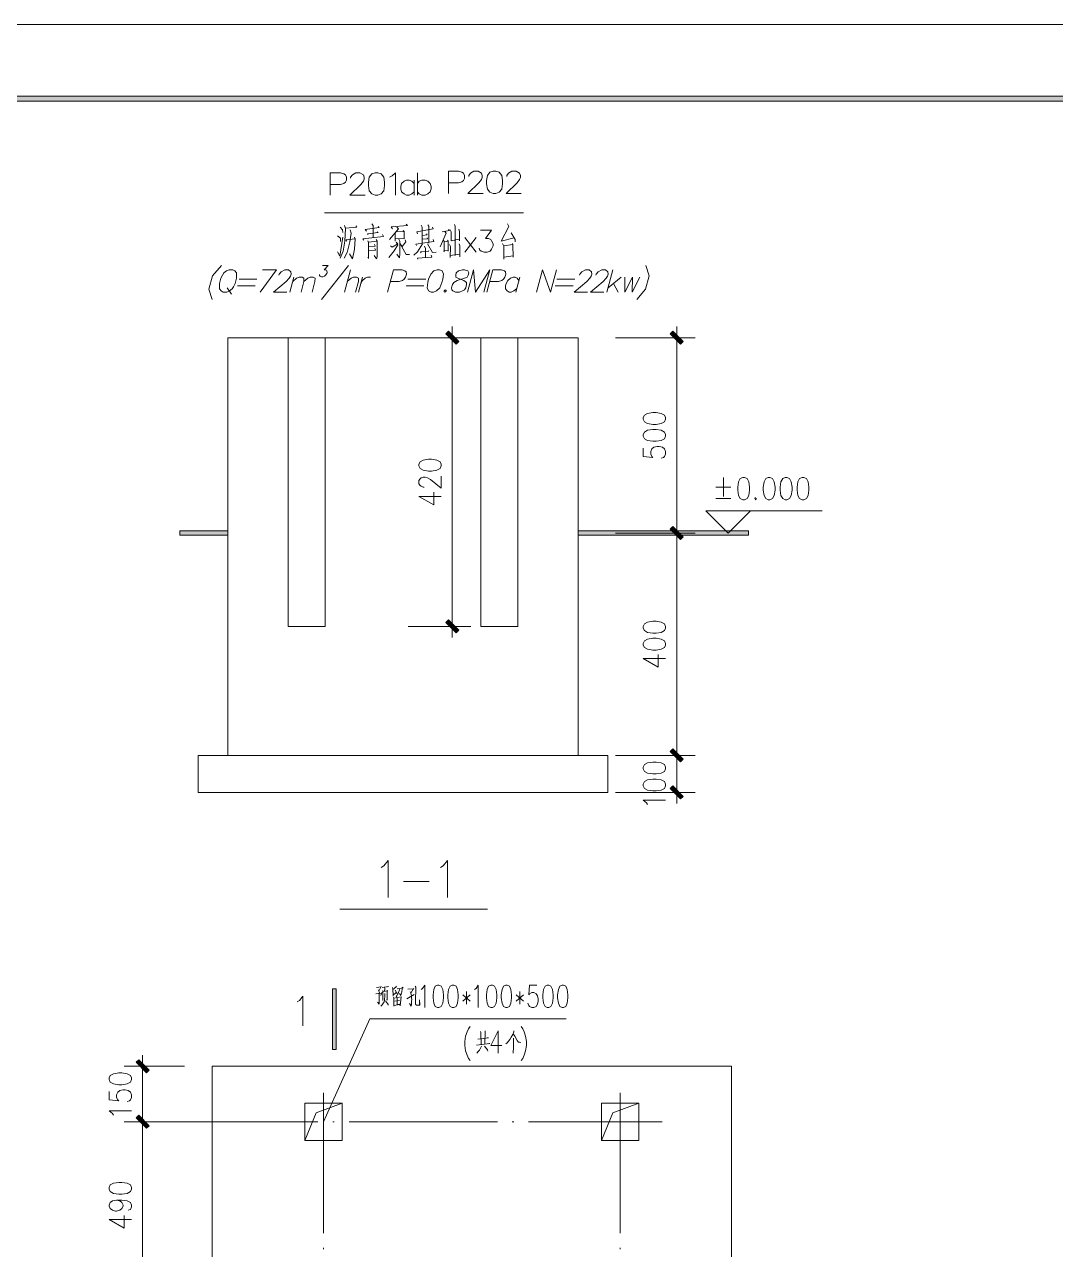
# Model space of a CAD drawing. Header units: millimetres. Extents: x 0 to 586, y 0 to 414.
# Drawn here: x 279 to 416, y 251.2 to 414.1 of the extents above; entities that cross this region are included whole.
import ezdxf

# ---------------------------------------------------------------- set-up
doc = ezdxf.new("R2010")
doc.units = ezdxf.units.MM

msp = doc.modelspace()

# ---------------------------------------------------------------- hatches: boundary and pattern name
h = msp.add_hatch(color=0)
h.dxf.hatch_style = 2
h.paths.add_polyline_path([(576.117861, 404.569083), (575.429944, 403.877639), (24.994306, 403.877639), (24.302861, 404.569083)])
h = msp.add_hatch(color=0)
h.dxf.hatch_style = 2
h.paths.add_polyline_path([(336.70875, 371.915972), (336.3595, 371.566722), (334.980139, 372.946083), (335.329389, 373.295333)])
h = msp.add_hatch(color=0)
h.dxf.hatch_style = 2
h.paths.add_polyline_path([(366.536111, 371.915972), (366.186861, 371.566722), (364.8075, 372.946083), (365.153222, 373.295333)])
h = msp.add_hatch(color=0)
h.dxf.hatch_style = 2
h.paths.add_polyline_path([(364.8075, 346.981639), (365.153222, 347.327361), (366.536111, 345.948), (366.186861, 345.59875)])
h = msp.add_hatch(color=0)
h.dxf.hatch_style = 2
h.paths.add_polyline_path([(366.536111, 345.948), (366.186861, 345.59875), (364.8075, 346.981639), (365.153222, 347.327361)])
h = msp.add_hatch(color=0)
h.dxf.hatch_style = 2
h.paths.add_polyline_path([(305.988861, 346.759389), (305.988861, 346.17025), (299.621222, 346.17025), (299.621222, 346.759389)])
h = msp.add_hatch(color=0)
h.dxf.hatch_style = 2
h.paths.add_polyline_path([(352.590806, 346.163194), (352.590806, 346.755861), (375.232083, 346.755861), (375.232083, 346.163194)])
h = msp.add_hatch(color=0)
h.dxf.hatch_style = 2
h.paths.add_polyline_path([(334.980139, 334.560333), (335.329389, 334.909583), (336.70875, 333.530222), (336.3595, 333.180972)])
h = msp.add_hatch(color=0)
h.dxf.hatch_style = 2
h.paths.add_polyline_path([(366.536111, 316.378167), (366.186861, 316.032444), (364.8075, 317.411806), (365.153222, 317.761056)])
h = msp.add_hatch(color=0)
h.dxf.hatch_style = 2
h.paths.add_polyline_path([(364.8075, 317.411806), (365.153222, 317.761056), (366.536111, 316.378167), (366.186861, 316.032444)])
h = msp.add_hatch(color=0)
h.dxf.hatch_style = 2
h.paths.add_polyline_path([(364.8075, 312.479972), (365.153222, 312.829222), (366.536111, 311.449861), (366.186861, 311.100611)])
h = msp.add_hatch(color=0)
h.dxf.hatch_style = 2
h.paths.add_polyline_path([(319.898889, 285.866417), (320.392778, 285.866417), (320.392778, 277.777222), (319.898889, 277.777222)])
h = msp.add_hatch(color=0)
h.dxf.hatch_style = 2
h.paths.add_polyline_path([(293.803917, 276.083889), (294.153167, 276.433139), (295.532528, 275.053778), (295.183278, 274.704528)])
h = msp.add_hatch(color=0)
h.dxf.hatch_style = 2
h.paths.add_polyline_path([(295.532528, 267.659556), (295.183278, 267.310306), (293.803917, 268.689667), (294.153167, 269.038917)])
h = msp.add_hatch(color=0)
h.dxf.hatch_style = 2
h.paths.add_polyline_path([(295.532528, 267.659556), (295.183278, 267.310306), (293.803917, 268.689667), (294.153167, 269.038917)])

# ---------------------------------------------------------------- linework, layer by layer
at = {"color": 0, "lineweight": 0}
for points in [[(0, 0), (585.632278, 0), (585.632278, 414.0835), (0, 414.0835)], [(576.117861, 404.569083), (575.429944, 403.877639), (24.994306, 403.877639), (24.302861, 404.569083)], [(324.693139, 392.676944), (324.693139, 393.100278), (324.806028, 393.802306), (325.144694, 394.225639), (325.592722, 394.36675), (325.931389, 394.36675), (326.382944, 394.225639), (326.721611, 393.802306), (326.8345, 393.100278), (326.8345, 392.676944), (326.721611, 391.971389), (326.382944, 391.548056), (325.931389, 391.406944), (325.592722, 391.406944), (325.144694, 391.548056), (324.806028, 391.971389)], [(340.39175, 392.899194), (340.39175, 393.322528), (340.504639, 394.024556), (340.843306, 394.447889), (341.294861, 394.589), (341.633528, 394.589), (342.081556, 394.447889), (342.420222, 394.024556), (342.533111, 393.322528), (342.533111, 392.899194), (342.420222, 392.193639), (342.081556, 391.773833), (341.633528, 391.632722), (341.294861, 391.632722), (340.843306, 391.773833), (340.504639, 392.193639)], [(304.888194, 379.63475), (305.078694, 380.340306), (305.290361, 380.760111), (305.463222, 381.042333), (305.837167, 381.324556), (306.168778, 381.465667), (306.662667, 381.465667), (306.920194, 381.324556), (307.138917, 381.042333), (307.163611, 380.760111), (307.1495, 380.340306), (306.959, 379.63475), (306.747333, 379.211417), (306.574472, 378.929194), (306.204056, 378.6505), (305.868917, 378.509389), (305.375028, 378.509389), (305.1175, 378.6505), (304.898778, 378.929194), (304.874083, 379.211417)], [(332.58125, 379.775861), (332.694139, 380.199194), (332.983417, 380.901222), (333.392639, 381.324556), (333.823028, 381.465667), (334.119361, 381.465667), (334.475667, 381.324556), (334.659111, 380.901222), (334.567389, 380.199194), (334.4545, 379.775861), (334.16875, 379.070306), (333.759528, 378.6505), (333.325611, 378.509389), (333.032806, 378.509389), (332.6765, 378.6505), (332.493056, 379.070306)], [(335.745667, 379.070306), (335.770361, 378.791611), (335.929111, 378.6505), (336.285417, 378.509389), (336.779306, 378.509389), (337.209694, 378.6505), (337.446056, 378.791611), (337.618917, 379.070306), (337.731806, 379.493639), (337.710639, 379.775861), (337.389611, 380.058083), (336.578222, 380.340306), (336.320694, 380.481417), (336.296, 380.760111), (336.373611, 381.042333), (336.64525, 381.324556), (337.174417, 381.465667), (337.47075, 381.465667), (337.925833, 381.324556), (338.049306, 381.042333), (337.971694, 380.760111), (337.798833, 380.481417), (337.467222, 380.340306), (336.504139, 380.058083), (336.031417, 379.775861), (335.858556, 379.493639)], [(334.743778, 378.6505), (334.775528, 378.544667), (334.853139, 378.505861), (334.955444, 378.544667), (335.040111, 378.6505), (335.011889, 378.752806), (334.93075, 378.791611), (334.831972, 378.752806)], [(336.70875, 371.915972), (336.3595, 371.566722), (334.980139, 372.946083), (335.329389, 373.295333)], [(366.536111, 371.915972), (366.186861, 371.566722), (364.8075, 372.946083), (365.153222, 373.295333)], [(361.233861, 361.586639), (361.374972, 361.2515), (361.798306, 361.025722), (362.500333, 360.912833), (362.923667, 360.912833), (363.629222, 361.025722), (364.052556, 361.2515), (364.190139, 361.586639), (364.190139, 361.812417), (364.052556, 362.151083), (363.629222, 362.376861), (362.923667, 362.48975), (362.500333, 362.48975), (361.798306, 362.376861), (361.374972, 362.151083), (361.233861, 361.812417)], [(361.233861, 359.335917), (361.374972, 358.99725), (361.798306, 358.771472), (362.500333, 358.658583), (362.923667, 358.658583), (363.629222, 358.771472), (364.052556, 358.99725), (364.190139, 359.335917), (364.190139, 359.561694), (364.052556, 359.896833), (363.629222, 360.122611), (362.923667, 360.2355), (362.500333, 360.2355), (361.798306, 360.122611), (361.374972, 359.896833), (361.233861, 359.561694)], [(331.4065, 355.37775), (331.547611, 355.042611), (331.970944, 354.816833), (332.6765, 354.703944), (333.096306, 354.703944), (333.801861, 354.816833), (334.225194, 355.042611), (334.366306, 355.37775), (334.366306, 355.603528), (334.225194, 355.942194), (333.801861, 356.167972), (333.096306, 356.280861), (332.6765, 356.280861), (331.970944, 356.167972), (331.547611, 355.942194), (331.4065, 355.603528)], [(374.466556, 353.85375), (374.131417, 353.712639), (373.905639, 353.289306), (373.79275, 352.58375), (373.79275, 352.163944), (373.905639, 351.458389), (374.131417, 351.035056), (374.466556, 350.893944), (374.692333, 350.893944), (375.031, 351.035056), (375.256778, 351.458389), (375.369667, 352.163944), (375.369667, 352.58375), (375.256778, 353.289306), (375.031, 353.712639), (374.692333, 353.85375)], [(377.849694, 353.85375), (377.511028, 353.712639), (377.28525, 353.289306), (377.172361, 352.58375), (377.172361, 352.163944), (377.28525, 351.458389), (377.511028, 351.035056), (377.849694, 350.893944), (378.075472, 350.893944), (378.410611, 351.035056), (378.636389, 351.458389), (378.749278, 352.163944), (378.749278, 352.58375), (378.636389, 353.289306), (378.410611, 353.712639), (378.075472, 353.85375)], [(380.100417, 353.85375), (379.765278, 353.712639), (379.5395, 353.289306), (379.426611, 352.58375), (379.426611, 352.163944), (379.5395, 351.458389), (379.765278, 351.035056), (380.100417, 350.893944), (380.326194, 350.893944), (380.664861, 351.035056), (380.890639, 351.458389), (381.003528, 352.163944), (381.003528, 352.58375), (380.890639, 353.289306), (380.664861, 353.712639), (380.326194, 353.85375)], [(382.354667, 353.85375), (382.016, 353.712639), (381.79375, 353.289306), (381.680861, 352.58375), (381.680861, 352.163944), (381.79375, 351.458389), (382.016, 351.035056), (382.354667, 350.893944), (382.580444, 350.893944), (382.919111, 351.035056), (383.144889, 351.458389), (383.257778, 352.163944), (383.257778, 352.58375), (383.144889, 353.289306), (382.919111, 353.712639), (382.580444, 353.85375)], [(364.8075, 346.981639), (365.153222, 347.327361), (366.536111, 345.948), (366.186861, 345.59875)], [(366.536111, 345.948), (366.186861, 345.59875), (364.8075, 346.981639), (365.153222, 347.327361)], [(305.988861, 346.759389), (305.988861, 346.17025), (299.621222, 346.17025), (299.621222, 346.759389)], [(352.590806, 346.163194), (352.590806, 346.755861), (375.232083, 346.755861), (375.232083, 346.163194)], [(334.980139, 334.560333), (335.329389, 334.909583), (336.70875, 333.530222), (336.3595, 333.180972)], [(361.233861, 333.8195), (361.374972, 333.484361), (361.798306, 333.258583), (362.500333, 333.145694), (362.923667, 333.145694), (363.629222, 333.258583), (364.052556, 333.484361), (364.190139, 333.8195), (364.190139, 334.045278), (364.052556, 334.383944), (363.629222, 334.609722), (362.923667, 334.722611), (362.500333, 334.722611), (361.798306, 334.609722), (361.374972, 334.383944), (361.233861, 334.045278)], [(361.233861, 331.568778), (361.374972, 331.230111), (361.798306, 331.004333), (362.500333, 330.891444), (362.923667, 330.891444), (363.629222, 331.004333), (364.052556, 331.230111), (364.190139, 331.568778), (364.190139, 331.791028), (364.052556, 332.129694), (363.629222, 332.355472), (362.923667, 332.468361), (362.500333, 332.468361), (361.798306, 332.355472), (361.374972, 332.129694), (361.233861, 331.791028)], [(366.536111, 316.378167), (366.186861, 316.032444), (364.8075, 317.411806), (365.153222, 317.761056)], [(364.8075, 317.411806), (365.153222, 317.761056), (366.536111, 316.378167), (366.186861, 316.032444)], [(361.233861, 315.101111), (361.374972, 314.762444), (361.798306, 314.540194), (362.500333, 314.427306), (362.923667, 314.427306), (363.629222, 314.540194), (364.052556, 314.762444), (364.190139, 315.101111), (364.190139, 315.326889), (364.052556, 315.665556), (363.629222, 315.891333), (362.923667, 316.004222), (362.500333, 316.004222), (361.798306, 315.891333), (361.374972, 315.665556), (361.233861, 315.326889)], [(361.233861, 312.846861), (361.374972, 312.511722), (361.798306, 312.285944), (362.500333, 312.173056), (362.923667, 312.173056), (363.629222, 312.285944), (364.052556, 312.511722), (364.190139, 312.846861), (364.190139, 313.072639), (364.052556, 313.411306), (363.629222, 313.637083), (362.923667, 313.749972), (362.500333, 313.749972), (361.798306, 313.637083), (361.374972, 313.411306), (361.233861, 313.072639)], [(364.8075, 312.479972), (365.153222, 312.829222), (366.536111, 311.449861), (366.186861, 311.100611)], [(319.898889, 285.866417), (320.392778, 285.866417), (320.392778, 277.777222), (319.898889, 277.777222)], [(333.868889, 286.335611), (333.572556, 286.1945), (333.378528, 285.771167), (333.27975, 285.069139), (333.27975, 284.645806), (333.378528, 283.94025), (333.572556, 283.516917), (333.868889, 283.379333), (334.066444, 283.379333), (334.362778, 283.516917), (334.560333, 283.94025), (334.659111, 284.645806), (334.659111, 285.069139), (334.560333, 285.771167), (334.362778, 286.1945), (334.066444, 286.335611)], [(335.840917, 286.335611), (335.544583, 286.1945), (335.347028, 285.771167), (335.251778, 285.069139), (335.251778, 284.645806), (335.347028, 283.94025), (335.544583, 283.516917), (335.840917, 283.379333), (336.038472, 283.379333), (336.334806, 283.516917), (336.532361, 283.94025), (336.631139, 284.645806), (336.631139, 285.069139), (336.532361, 285.771167), (336.334806, 286.1945), (336.038472, 286.335611)], [(340.966778, 286.335611), (340.673972, 286.1945), (340.476417, 285.771167), (340.377639, 285.069139), (340.377639, 284.645806), (340.476417, 283.94025), (340.673972, 283.516917), (340.966778, 283.379333), (341.164333, 283.379333), (341.460667, 283.516917), (341.658222, 283.94025), (341.757, 284.645806), (341.757, 285.069139), (341.658222, 285.771167), (341.460667, 286.1945), (341.164333, 286.335611)], [(342.938806, 286.335611), (342.646, 286.1945), (342.448444, 285.771167), (342.349667, 285.069139), (342.349667, 284.645806), (342.448444, 283.94025), (342.646, 283.516917), (342.938806, 283.379333), (343.136361, 283.379333), (343.432694, 283.516917), (343.63025, 283.94025), (343.729028, 284.645806), (343.729028, 285.069139), (343.63025, 285.771167), (343.432694, 286.1945), (343.136361, 286.335611)], [(348.459778, 286.335611), (348.166972, 286.1945), (347.969417, 285.771167), (347.870639, 285.069139), (347.870639, 284.645806), (347.969417, 283.94025), (348.166972, 283.516917), (348.459778, 283.379333), (348.657333, 283.379333), (348.953667, 283.516917), (349.151222, 283.94025), (349.25, 284.645806), (349.25, 285.069139), (349.151222, 285.771167), (348.953667, 286.1945), (348.657333, 286.335611)], [(350.431806, 286.335611), (350.139, 286.1945), (349.941444, 285.771167), (349.842667, 285.069139), (349.842667, 284.645806), (349.941444, 283.94025), (350.139, 283.516917), (350.431806, 283.379333), (350.629361, 283.379333), (350.925694, 283.516917), (351.12325, 283.94025), (351.222028, 284.645806), (351.222028, 285.069139), (351.12325, 285.771167), (350.925694, 286.1945), (350.629361, 286.335611)], [(293.803917, 276.083889), (294.153167, 276.433139), (295.532528, 275.053778), (295.183278, 274.704528)], [(290.233806, 273.787306), (290.374917, 273.448639), (290.794722, 273.222861), (291.500278, 273.109972), (291.923611, 273.109972), (292.625639, 273.222861), (293.048972, 273.448639), (293.190083, 273.787306), (293.190083, 274.013083), (293.048972, 274.35175), (292.625639, 274.574), (291.923611, 274.686889), (291.500278, 274.686889), (290.794722, 274.574), (290.374917, 274.35175), (290.233806, 274.013083)], [(295.532528, 267.659556), (295.183278, 267.310306), (293.803917, 268.689667), (294.153167, 269.038917)], [(295.532528, 267.659556), (295.183278, 267.310306), (293.803917, 268.689667), (294.153167, 269.038917)], [(290.233806, 259.224639), (290.374917, 258.885972), (290.794722, 258.660194), (291.500278, 258.547306), (291.923611, 258.547306), (292.625639, 258.660194), (293.048972, 258.885972), (293.190083, 259.224639), (293.190083, 259.450417), (293.048972, 259.785556), (292.625639, 260.011333), (291.923611, 260.124222), (291.500278, 260.124222), (290.794722, 260.011333), (290.374917, 259.785556), (290.233806, 259.450417)]]:
    msp.add_lwpolyline(points, close=True, dxfattribs=at)
for points in [[(319.623722, 391.406944), (319.623722, 394.36675), (320.974861, 394.36675), (321.426417, 394.225639), (321.648667, 394.084528), (321.761556, 393.802306), (321.761556, 393.378972), (321.648667, 393.100278), (321.426417, 392.959167), (320.974861, 392.818056), (319.623722, 392.818056)], [(322.326, 393.661194), (322.326, 393.802306), (322.551778, 394.084528), (323.003333, 394.36675), (323.56425, 394.36675), (324.015806, 394.084528), (324.128694, 393.802306), (324.128694, 393.520083), (324.015806, 393.237861), (323.677139, 392.818056), (322.213111, 391.406944), (324.241583, 391.406944)], [(327.508306, 393.802306), (327.846972, 393.943417), (328.298528, 394.36675), (328.298528, 391.406944)], [(331.226583, 391.406944), (331.226583, 394.36675)], [(335.322333, 391.632722), (335.322333, 394.589), (336.673472, 394.589), (337.125028, 394.447889), (337.350806, 394.306778), (337.463694, 394.024556), (337.463694, 393.60475), (337.350806, 393.322528), (337.125028, 393.181417), (336.673472, 393.040306), (335.322333, 393.040306)], [(338.028139, 393.883444), (338.028139, 394.024556), (338.253917, 394.306778), (338.701944, 394.589), (339.266389, 394.589), (339.717944, 394.306778), (339.830833, 394.024556), (339.830833, 393.742333), (339.717944, 393.463639), (339.379278, 393.040306), (337.91525, 391.632722), (339.943722, 391.632722)], [(343.097556, 393.883444), (343.097556, 394.024556), (343.323333, 394.306778), (343.774889, 394.589), (344.335806, 394.589), (344.787361, 394.306778), (344.90025, 394.024556), (344.90025, 393.742333), (344.787361, 393.463639), (344.448694, 393.040306), (342.984667, 391.632722), (345.013139, 391.632722)], [(330.778556, 392.959167), (330.439889, 393.237861), (330.101222, 393.378972), (329.762556, 393.378972), (329.423889, 393.237861), (329.085222, 392.959167), (328.975861, 392.535833), (328.975861, 392.253611), (329.085222, 391.830278), (329.423889, 391.548056), (329.762556, 391.406944), (330.101222, 391.406944), (330.439889, 391.548056), (330.778556, 391.830278)], [(330.778556, 393.378972), (330.778556, 391.406944)], [(331.226583, 392.959167), (331.452361, 393.237861), (331.791028, 393.378972), (332.242583, 393.378972), (332.58125, 393.237861), (332.916389, 392.959167), (333.029278, 392.535833), (333.029278, 392.253611), (332.916389, 391.830278), (332.58125, 391.548056), (332.242583, 391.406944), (331.791028, 391.406944), (331.452361, 391.548056), (331.226583, 391.830278)], [(318.829972, 389.060972), (345.295361, 389.060972)], [(321.496972, 387.346472), (321.631028, 386.958417), (321.549889, 385.289778), (321.331167, 383.928056), (320.925472, 382.996722)], [(321.250028, 386.764389), (320.950167, 387.113639)], [(321.250028, 386.764389), (321.27825, 386.415139)], [(322.393028, 386.337528), (322.227222, 385.173361), (321.874444, 383.772833), (321.46875, 382.996722)], [(321.65925, 386.997222), (323.126806, 387.152444), (323.017444, 387.307667)], [(322.393028, 386.337528), (322.255444, 386.764389)], [(324.075778, 385.406194), (323.941722, 385.561417), (326.686333, 385.910667), (326.54875, 386.1435)], [(324.428556, 386.609167), (324.266278, 386.842), (326.114833, 387.074833), (326.005472, 387.230056)], [(324.6755, 386.1435), (324.566139, 386.259917), (325.97725, 386.415139), (325.871417, 386.49275)], [(325.324611, 387.346472), (325.162333, 387.579306)], [(325.324611, 387.346472), (325.324611, 385.755444)], [(328.450222, 387.152444), (328.668944, 386.919611), (327.50125, 385.483806)], [(327.69175, 387.19125), (329.889556, 387.346472), (329.727278, 387.5405)], [(327.69175, 387.19125), (327.906944, 386.919611)], [(328.259722, 385.250972), (328.235028, 386.298722)], [(329.427417, 386.570361), (328.316167, 386.49275)], [(329.321583, 386.686778), (329.427417, 386.570361)], [(329.455639, 386.570361), (329.321583, 386.686778)], [(329.455639, 386.570361), (329.427417, 385.600222)], [(331.223056, 386.259917), (331.141917, 386.49275), (333.315028, 386.919611), (333.205667, 387.152444)], [(331.81925, 387.152444), (331.685194, 387.385278)], [(331.81925, 387.152444), (331.81925, 384.940528)], [(332.500111, 386.104694), (331.847472, 386.027083)], [(332.500111, 386.104694), (332.418972, 386.259917)], [(332.58125, 387.462889), (332.715306, 387.268861), (332.715306, 385.018139)], [(334.863722, 386.570361), (335.026, 386.337528), (334.239306, 384.510139)], [(334.510944, 386.531556), (335.459917, 386.686778), (335.354083, 386.803194)], [(335.678639, 386.531556), (335.569278, 386.764389)], [(335.678639, 386.531556), (335.678639, 385.328583), (336.736972, 385.522611)], [(336.221917, 387.268861), (336.112556, 387.501694)], [(336.221917, 387.268861), (336.221917, 383.384778)], [(336.818111, 386.570361), (336.712278, 386.880806)], [(336.818111, 386.570361), (336.818111, 385.328583)], [(339.587417, 386.74675), (341.065556, 386.74675), (340.275333, 385.621389), (340.670444, 385.621389), (340.966778, 385.480278), (341.065556, 385.339167), (341.263111, 384.915833), (341.263111, 384.633611), (341.065556, 384.213806), (340.868, 383.931583), (340.472889, 383.790472), (340.077778, 383.790472), (339.686194, 383.931583), (339.488639, 384.072694), (339.389861, 384.354917)], [(343.351556, 387.230056), (342.317917, 385.250972), (344.085333, 385.716639)], [(343.351556, 387.230056), (343.161056, 387.579306)], [(344.219389, 385.483806), (343.651417, 386.376333)], [(320.978389, 385.677833), (320.572694, 385.988278)], [(320.89725, 383.268361), (321.306472, 385.79425)], [(320.978389, 385.677833), (320.978389, 385.212167)], [(321.683944, 385.445), (322.936306, 385.600222), (322.826944, 385.79425), (322.936306, 385.522611), (322.855167, 384.199694), (322.555306, 382.919111), (322.174306, 383.578806)], [(321.683944, 385.445), (321.821528, 385.289778)], [(324.700194, 385.09575), (324.700194, 382.957917), (324.594361, 383.151944)], [(324.700194, 385.09575), (324.619056, 385.328583)], [(325.843194, 385.289778), (324.700194, 385.134556)], [(325.599778, 384.626556), (324.756639, 384.510139)], [(325.843194, 385.289778), (325.733833, 385.483806), (325.843194, 385.250972), (325.843194, 383.19075), (325.762056, 382.919111), (325.433972, 383.345972)], [(325.599778, 384.626556), (325.515111, 384.824111)], [(327.825806, 384.471333), (328.587806, 384.901722), (328.397306, 385.134556), (328.6125, 384.781778), (328.097444, 383.966861), (327.420111, 383.113139)], [(327.825806, 384.471333), (327.635306, 384.665361)], [(328.287944, 385.561417), (329.455639, 385.639028)], [(328.884139, 385.289778), (328.859444, 383.578806), (328.803, 383.035528), (328.450222, 383.54)], [(328.884139, 385.289778), (328.750083, 385.522611)], [(329.565, 385.445), (329.646139, 385.173361), (329.184, 384.548944), (328.912361, 384.901722), (329.699056, 383.501194), (330.161194, 383.501194)], [(331.900389, 384.901722), (331.194833, 383.850444), (330.732694, 383.423583)], [(331.085472, 384.704167), (330.976111, 384.862917), (333.396167, 385.212167), (333.315028, 385.483806)], [(332.528333, 385.600222), (331.847472, 385.522611)], [(332.281389, 384.316111), (332.147333, 384.58775)], [(332.528333, 385.600222), (332.500111, 385.716639)], [(333.205667, 383.772833), (332.528333, 384.940528)], [(334.754361, 385.212167), (334.673222, 385.367389)], [(334.754361, 385.212167), (334.754361, 383.850444), (334.701444, 383.966861)], [(335.269417, 385.289778), (335.188278, 385.406194), (335.269417, 385.289778), (335.269417, 383.928056), (335.244722, 384.083278), (334.754361, 384.005667)], [(335.269417, 385.289778), (334.754361, 385.173361)], [(335.5975, 384.548944), (335.459917, 384.824111)], [(335.5975, 384.548944), (335.569278, 383.113139)], [(336.846333, 384.665361), (336.736972, 384.940528)], [(336.846333, 384.665361), (336.846333, 383.19075)], [(337.516611, 383.790472), (338.99475, 385.7625)], [(337.516611, 385.7625), (338.99475, 383.790472)], [(342.670694, 384.626556), (342.508417, 384.979333)], [(342.698917, 384.665361), (343.894833, 384.824111), (343.841917, 384.979333), (343.894833, 384.781778), (343.923056, 383.151944), (343.923056, 383.307167), (342.670694, 383.151944)], [(342.670694, 384.626556), (342.670694, 382.880306)], [(344.219389, 385.483806), (344.219389, 385.173361)], [(320.89725, 383.268361), (320.597389, 383.850444)], [(324.700194, 384.005667), (325.624472, 384.083278), (325.543333, 384.277306)], [(331.194833, 382.996722), (333.124528, 383.151944), (333.015167, 383.423583)], [(331.194833, 382.996722), (331.275972, 382.880306)], [(331.709889, 383.734028), (331.604056, 383.850444), (332.715306, 383.928056), (332.662389, 384.005667)], [(332.281389, 384.316111), (332.281389, 383.151944)], [(333.205667, 383.772833), (333.696028, 383.811639)], [(336.818111, 383.54), (335.569278, 383.345972)], [(305.138667, 382.030111), (303.963917, 380.668389), (303.484139, 378.883333), (303.928639, 377.521611)], [(310.606722, 381.465667), (312.479972, 381.465667), (310.306861, 378.509389)], [(312.783361, 380.760111), (312.822167, 380.901222), (313.093806, 381.183444), (313.563, 381.465667), (314.056889, 381.465667), (314.374389, 381.183444), (314.399083, 380.901222), (314.321472, 380.622528), (314.148611, 380.340306), (313.739389, 379.916972), (312.081333, 378.509389), (313.855806, 378.509389)], [(318.593611, 382.030111), (319.334444, 382.030111), (318.787639, 381.465667), (318.985194, 381.465667), (319.115722, 381.395111), (319.143944, 381.324556), (319.186278, 381.112889), (319.151, 380.971778), (318.995778, 380.760111), (318.858194, 380.622528), (318.643, 380.551972), (318.445444, 380.551972), (318.265528, 380.622528), (318.187917, 380.693083), (318.173806, 380.830667)], [(318.470139, 377.521611), (322.043778, 382.030111)], [(321.496972, 378.509389), (322.287194, 381.465667)], [(327.2155, 378.509389), (328.005722, 381.465667), (329.191056, 381.465667), (329.547361, 381.324556), (329.706111, 381.183444), (329.730806, 380.901222), (329.614389, 380.481417), (329.441528, 380.199194), (329.208694, 380.058083), (328.774778, 379.916972), (327.592972, 379.916972)], [(337.862333, 378.509389), (338.656083, 381.465667), (338.945361, 378.509389), (340.825667, 381.465667), (340.031917, 378.509389)], [(340.427028, 378.509389), (341.21725, 381.465667), (342.402583, 381.465667), (342.758889, 381.324556), (342.917639, 381.183444), (342.942333, 380.901222), (342.825917, 380.481417), (342.653056, 380.199194), (342.416694, 380.058083), (341.986306, 379.916972), (340.8045, 379.916972)], [(347.031028, 378.509389), (347.824778, 381.465667), (348.904278, 378.509389), (349.698028, 381.465667)], [(352.763667, 380.760111), (352.798944, 380.901222), (353.074111, 381.183444), (353.543306, 381.465667), (354.033667, 381.465667), (354.354694, 381.183444), (354.375861, 380.901222), (354.301778, 380.622528), (354.128917, 380.340306), (353.719694, 379.916972), (352.058111, 378.509389), (353.832583, 378.509389)], [(354.929722, 380.760111), (354.968528, 380.901222), (355.240167, 381.183444), (355.712889, 381.465667), (356.20325, 381.465667), (356.524278, 381.183444), (356.545444, 380.901222), (356.471361, 380.622528), (356.294972, 380.340306), (355.889278, 379.916972), (354.227694, 378.509389), (356.002167, 378.509389)], [(356.397278, 378.509389), (357.191028, 381.465667)], [(360.373083, 377.521611), (361.544306, 378.883333), (362.024083, 380.668389), (361.579583, 382.030111)], [(309.872944, 380.199194), (307.505806, 380.199194)], [(314.250917, 378.509389), (314.776556, 380.481417)], [(314.628389, 379.916972), (315.136389, 380.340306), (315.468, 380.481417), (315.863111, 380.481417), (316.120639, 380.340306), (316.106528, 379.916972), (315.729056, 378.509389)], [(316.106528, 379.916972), (316.614528, 380.340306), (316.946139, 380.481417), (317.34125, 380.481417), (317.598778, 380.340306), (317.584667, 379.916972), (317.207194, 378.509389)], [(321.874444, 379.916972), (322.382444, 380.340306), (322.714056, 380.481417), (323.109167, 380.481417), (323.366694, 380.340306), (323.352583, 379.916972), (322.975111, 378.509389)], [(323.370222, 378.509389), (323.899389, 380.481417)], [(323.670083, 379.63475), (323.88175, 380.058083), (324.255694, 380.340306), (324.587306, 380.481417), (324.982417, 380.481417)], [(332.302556, 380.199194), (329.935417, 380.199194)], [(344.685056, 380.058083), (344.466333, 380.340306), (344.208806, 380.481417), (343.912472, 380.481417), (343.577333, 380.340306), (343.206917, 380.058083), (342.99525, 379.63475), (342.921167, 379.352528), (342.903528, 378.929194), (343.125778, 378.6505), (343.383306, 378.509389), (343.679639, 378.509389), (344.01125, 378.6505), (344.385194, 378.929194)], [(344.797944, 380.481417), (344.272306, 378.509389)], [(352.118083, 380.199194), (349.750944, 380.199194)], [(356.548972, 379.070306), (358.305806, 380.481417)], [(357.289806, 379.63475), (357.875417, 378.509389)], [(358.799694, 380.481417), (358.764417, 378.509389), (359.783944, 380.481417), (359.748667, 378.509389), (360.771722, 380.481417)], [(305.921833, 379.070306), (306.48275, 378.227167)], [(307.280028, 379.352528), (309.643639, 379.352528)], [(329.709639, 379.352528), (332.07325, 379.352528)], [(349.525167, 379.352528), (351.892306, 379.352528)], [(335.844444, 370.952889), (335.844444, 373.909167)], [(365.671806, 370.952889), (365.671806, 373.909167)], [(305.988861, 372.431028), (352.590806, 372.431028)], [(305.988861, 372.431028), (305.988861, 316.89675)], [(314.003972, 372.431028), (314.003972, 334.045278)], [(318.935806, 334.045278), (318.935806, 372.431028)], [(329.970694, 372.431028), (338.310361, 372.431028)], [(335.844444, 372.420444), (335.844444, 334.055861)], [(339.643861, 334.045278), (339.643861, 372.431028)], [(344.572167, 372.431028), (344.572167, 334.045278)], [(352.590806, 372.431028), (352.590806, 316.89675)], [(357.550861, 372.431028), (368.134194, 372.431028)], [(365.671806, 372.420444), (365.671806, 346.473639)], [(361.233861, 357.759), (361.233861, 356.630111), (362.500333, 356.517222), (362.359222, 356.630111), (362.221639, 356.968778), (362.221639, 357.307444), (362.359222, 357.646111), (362.641444, 357.868361), (363.064778, 357.98125), (363.347, 357.98125), (363.770333, 357.868361), (364.052556, 357.646111), (364.190139, 357.307444), (364.190139, 356.968778), (364.052556, 356.630111), (363.911444, 356.517222), (363.629222, 356.404333)], [(332.112056, 352.562583), (331.970944, 352.562583), (331.688722, 352.675472), (331.547611, 352.788361), (331.4065, 353.014139), (331.4065, 353.462167), (331.547611, 353.687944), (331.688722, 353.800833), (331.970944, 353.913722), (332.253167, 353.913722), (332.535389, 353.800833), (332.958722, 353.575056), (334.366306, 352.449694), (334.366306, 354.026611)], [(371.877167, 353.85375), (371.877167, 351.317278)], [(331.4065, 351.324333), (333.378528, 350.195444), (333.378528, 351.88525)], [(370.861167, 352.58375), (372.889639, 352.58375)], [(331.4065, 351.324333), (334.366306, 351.324333)], [(370.861167, 351.035056), (372.889639, 351.035056)], [(376.159889, 351.176167), (376.047, 351.035056), (376.159889, 350.893944), (376.272778, 351.035056)], [(372.526278, 346.459528), (369.566472, 349.415806)], [(369.566472, 349.415806), (375.482556, 349.415806)], [(372.526278, 349.415806), (385.0005, 349.415806)], [(375.482556, 349.415806), (372.526278, 346.459528)], [(365.671806, 347.944722), (365.671806, 344.984917)], [(365.671806, 344.984917), (365.671806, 347.944722)], [(357.550861, 346.463056), (368.134194, 346.463056)], [(357.550861, 346.463056), (368.134194, 346.463056)], [(365.671806, 346.456), (365.671806, 316.903806)], [(314.003972, 334.045278), (318.935806, 334.045278)], [(329.970694, 334.045278), (338.310361, 334.045278)], [(335.844444, 335.523417), (335.844444, 332.567139)], [(344.572167, 334.045278), (339.643861, 334.045278)], [(361.233861, 329.766083), (363.205889, 328.637194), (363.205889, 330.327)], [(361.233861, 329.766083), (364.190139, 329.766083)], [(365.671806, 315.415083), (365.671806, 318.374889)], [(365.671806, 318.374889), (365.671806, 315.415083)], [(302.044806, 316.89675), (356.534861, 316.89675)], [(302.044806, 316.89675), (302.044806, 311.964917)], [(356.534861, 316.89675), (356.534861, 311.964917)], [(357.550861, 316.89675), (368.134194, 316.89675)], [(357.550861, 316.89675), (368.134194, 316.89675)], [(365.671806, 316.886167), (365.671806, 311.9755)], [(365.671806, 313.443056), (365.671806, 310.486778)], [(302.044806, 311.964917), (356.534861, 311.964917)], [(357.550861, 311.964917), (368.134194, 311.964917)], [(361.798306, 310.370361), (361.657194, 310.596139), (361.233861, 310.931278), (364.190139, 310.931278)], [(326.361778, 301.988361), (326.73925, 302.224722), (327.300167, 302.930278), (327.300167, 297.998444)], [(334.249889, 301.988361), (334.623833, 302.224722), (335.188278, 302.930278), (335.188278, 297.998444)], [(329.367444, 300.111583), (332.747056, 300.111583)], [(320.886667, 296.453278), (340.508167, 296.453278)], [(325.670333, 285.171444), (326.404111, 285.263167)], [(325.765583, 286.032222), (326.404111, 286.127472), (326.368833, 286.173333), (326.093667, 285.541861)], [(326.125417, 285.242), (326.107778, 283.820306), (325.882, 284.099), (326.107778, 283.890861)], [(325.97725, 285.707667), (326.125417, 285.450139), (326.143056, 285.333722)], [(326.467611, 285.358417), (326.337083, 284.984472)], [(326.876833, 285.242), (326.859194, 284.7975), (326.841556, 284.518806), (326.809806, 284.310667), (326.760417, 284.123694), (326.696917, 283.982583), (326.598139, 283.845), (326.499361, 283.728583), (326.404111, 283.612167), (326.337083, 283.562778)], [(326.531111, 286.011056), (327.363667, 286.148639), (327.314278, 286.173333), (327.233139, 286.127472)], [(326.598139, 285.612417), (326.615778, 285.450139), (326.615778, 284.285972), (326.598139, 284.402389), (326.615778, 284.472944)], [(326.615778, 285.496), (326.647528, 285.496), (327.250778, 285.59125), (327.201389, 285.637111), (327.18375, 284.331833), (327.152, 284.427083), (327.18375, 284.564667)], [(326.841556, 286.056917), (326.876833, 285.915806), (326.809806, 285.520694)], [(328.407889, 286.1945), (328.340861, 286.078083), (327.935167, 285.753528), (327.885778, 286.011056), (327.935167, 285.774694), (327.966917, 285.030333), (327.917528, 284.984472), (328.39025, 285.379583)], [(328.245611, 285.658278), (328.407889, 285.379583), (328.425528, 285.309028), (328.439639, 285.217306)], [(328.781833, 285.824083), (328.799472, 285.728833), (328.668944, 285.379583), (328.570167, 285.14675), (328.471389, 284.938611), (328.39025, 284.7975)], [(328.506667, 285.84525), (329.286306, 285.986361), (329.240444, 286.056917), (329.191056, 285.799389), (329.124028, 285.450139), (329.092278, 285.263167), (329.042889, 285.100889), (329.011139, 285.009167), (328.9935, 284.984472), (328.813583, 285.217306), (328.9935, 285.009167)], [(329.794306, 284.5435), (330.7715, 285.100889)], [(329.924833, 285.799389), (330.722111, 285.869944), (330.672722, 285.915806), (330.348167, 285.263167), (330.298778, 285.358417), (330.249389, 285.450139)], [(330.348167, 285.263167), (330.379917, 285.100889), (330.429306, 284.868056), (330.429306, 284.659917), (330.446944, 284.44825), (330.429306, 284.215417), (330.429306, 284.028444), (330.411667, 283.866167), (330.397556, 283.703889), (330.379917, 283.587472), (330.362278, 283.541611), (330.1365, 283.890861), (330.362278, 283.587472)], [(330.919667, 286.1945), (331.000806, 286.078083), (330.983167, 286.102778), (330.933778, 284.077833), (330.933778, 283.912028), (330.951417, 283.795611), (330.983167, 283.74975), (331.032556, 283.703889), (331.131333, 283.679194), (331.424139, 283.703889), (331.487639, 283.703889), (331.522917, 283.728583), (331.487639, 284.377694), (331.487639, 283.703889)], [(331.699306, 285.771167), (331.896861, 285.912278), (332.193194, 286.335611), (332.193194, 283.379333)], [(337.220278, 285.069139), (338.208056, 284.222472)], [(338.208056, 285.069139), (337.220278, 284.222472)], [(337.714167, 285.488944), (337.714167, 283.799139)], [(338.800722, 285.771167), (338.99475, 285.912278), (339.291083, 286.335611), (339.291083, 283.379333)], [(344.321694, 285.069139), (345.305944, 284.222472)], [(345.305944, 285.069139), (344.321694, 284.222472)], [(344.812056, 285.488944), (344.812056, 283.799139)], [(347.080417, 286.335611), (346.096167, 286.335611), (345.997389, 285.069139), (346.096167, 285.21025), (346.3925, 285.347833), (346.685306, 285.347833), (346.981639, 285.21025), (347.179194, 284.928028), (347.277972, 284.504694), (347.277972, 284.222472), (347.179194, 283.799139), (346.981639, 283.516917), (346.685306, 283.379333), (346.3925, 283.379333), (346.096167, 283.516917), (345.997389, 283.658028), (345.898611, 283.94025)], [(315.228111, 284.13075), (315.527972, 284.317722), (315.979528, 284.882167), (315.979528, 280.938111)], [(326.940333, 284.261278), (327.233139, 283.890861), (327.300167, 283.774444), (327.331917, 283.679194), (327.219028, 283.912028)], [(327.998667, 284.7975), (328.048056, 284.635222), (328.065694, 283.982583), (328.083333, 283.541611), (328.048056, 283.658028), (328.831222, 283.774444), (328.767722, 283.795611), (328.587806, 283.74975)], [(328.048056, 284.610528), (329.042889, 284.776333), (328.93, 283.587472), (328.831222, 283.774444)], [(328.196222, 284.19425), (328.813583, 284.310667)], [(328.489028, 283.74975), (328.506667, 284.659917)], [(318.717083, 268.174611), (324.866, 281.872972)], [(324.866, 281.872972), (350.9645, 281.872972)], [(338.197472, 280.839333), (337.999917, 280.557111), (337.805889, 280.133778), (337.608333, 279.569333), (337.509556, 278.867306), (337.509556, 278.302861), (337.608333, 277.597306), (337.805889, 277.036389), (337.999917, 276.613056), (338.197472, 276.330833)], [(339.605056, 280.179639), (339.654444, 280.042056), (339.672083, 278.458083)], [(340.225944, 280.250194), (340.158917, 278.503944)], [(341.943972, 280.274889), (340.959722, 278.302861), (342.437861, 278.302861)], [(341.943972, 280.274889), (341.943972, 277.315083)], [(344.021833, 280.274889), (344.021833, 280.133778), (343.877194, 279.784528), (343.679639, 279.414111), (343.50325, 279.131889), (343.305694, 278.877889), (343.143417, 278.690917), (342.9635, 278.528639)], [(345.002556, 280.839333), (345.200111, 280.557111), (345.394139, 280.133778), (345.591694, 279.569333), (345.690472, 278.867306), (345.690472, 278.302861), (345.591694, 277.597306), (345.394139, 277.036389), (345.200111, 276.613056), (345.002556, 276.330833)], [(339.037083, 278.366361), (340.811556, 278.5745), (340.730417, 278.599194), (340.631639, 278.549806)], [(339.231111, 279.156583), (340.631639, 279.318861), (340.585778, 279.343556), (340.469361, 279.318861)], [(343.926583, 279.855083), (344.13825, 279.551694), (344.431056, 279.086028), (344.610972, 278.761472), (344.967278, 278.736778), (344.610972, 278.807333), (344.480444, 278.969611)], [(343.958333, 279.297694), (343.958333, 278.200556), (343.940694, 277.315083), (343.926583, 277.502056), (343.958333, 277.900694)], [(294.668222, 277.046972), (294.668222, 274.090694)], [(339.703833, 278.22525), (339.654444, 278.062972), (339.460417, 277.713722), (339.294611, 277.52675), (339.118222, 277.315083)], [(340.127167, 278.22525), (340.501111, 277.734889), (340.585778, 277.547917)], [(300.217417, 275.568833), (292.205833, 275.568833)], [(294.668222, 268.174611), (294.668222, 275.568833)], [(372.942556, 275.568833), (303.928639, 275.568833)], [(303.928639, 238.597722), (303.928639, 275.568833)], [(372.942556, 238.597722), (372.942556, 275.568833)], [(290.233806, 272.210389), (290.233806, 271.0815), (291.500278, 270.968611), (291.359167, 271.0815), (291.218056, 271.420167), (291.218056, 271.758833), (291.359167, 272.0975), (291.641389, 272.323278), (292.064722, 272.436167), (292.343417, 272.436167), (292.76675, 272.323278), (293.048972, 272.0975), (293.190083, 271.758833), (293.190083, 271.420167), (293.048972, 271.0815), (292.907861, 270.968611), (292.625639, 270.855722)], [(318.717083, 272.044583), (318.717083, 253.386167)], [(358.154111, 272.044583), (358.154111, 253.386167)], [(321.183, 270.640528), (316.251167, 270.640528)], [(316.251167, 270.640528), (316.251167, 265.708694)], [(317.743417, 269.359944), (321.183, 270.640528)], [(321.183, 265.708694), (321.183, 270.640528)], [(355.688194, 270.640528), (360.620028, 270.640528)], [(355.688194, 265.708694), (355.688194, 270.640528)], [(357.180444, 269.359944), (360.620028, 270.640528)], [(360.620028, 270.640528), (360.620028, 265.708694)], [(290.794722, 269.053028), (290.653611, 269.278806), (290.233806, 269.617472), (293.190083, 269.617472)], [(294.668222, 266.696472), (294.668222, 269.65275)], [(294.668222, 266.696472), (294.668222, 269.65275)], [(316.251167, 265.708694), (317.743417, 269.359944)], [(355.688194, 265.708694), (357.180444, 269.359944)], [(300.217417, 268.174611), (292.205833, 268.174611)], [(300.217417, 268.174611), (292.205833, 268.174611)], [(294.668222, 268.164028), (294.668222, 246.002528)], [(294.668222, 268.164028), (294.668222, 268.153444)], [(317.979778, 268.174611), (300.217417, 268.174611)], [(320.149361, 268.174611), (319.951806, 268.174611)], [(341.838139, 268.174611), (322.121389, 268.174611)], [(344.007722, 268.174611), (343.810167, 268.174611)], [(363.742111, 268.174611), (345.97975, 268.174611)], [(316.251167, 265.708694), (321.183, 265.708694)], [(360.620028, 265.708694), (355.688194, 265.708694)], [(291.218056, 257.757083), (291.641389, 257.644194), (291.923611, 257.421944), (292.064722, 257.083278), (292.064722, 256.970389), (291.923611, 256.631722), (291.641389, 256.405944), (291.218056, 256.293056), (291.076944, 256.293056), (290.653611, 256.405944), (290.374917, 256.631722), (290.233806, 256.970389), (290.233806, 257.083278), (290.374917, 257.421944), (290.653611, 257.644194), (291.218056, 257.757083), (291.923611, 257.757083), (292.625639, 257.644194), (293.048972, 257.421944), (293.190083, 257.083278), (293.190083, 256.8575), (293.048972, 256.518833), (292.76675, 256.405944)], [(290.233806, 255.167694), (292.205833, 254.038806), (292.205833, 255.728611)], [(290.233806, 255.167694), (293.190083, 255.167694)], [(318.717083, 251.414139), (318.717083, 251.216583)], [(358.154111, 251.414139), (358.154111, 251.216583)]]:
    msp.add_lwpolyline(points, dxfattribs=at)

doc.saveas('drawing.dxf')
